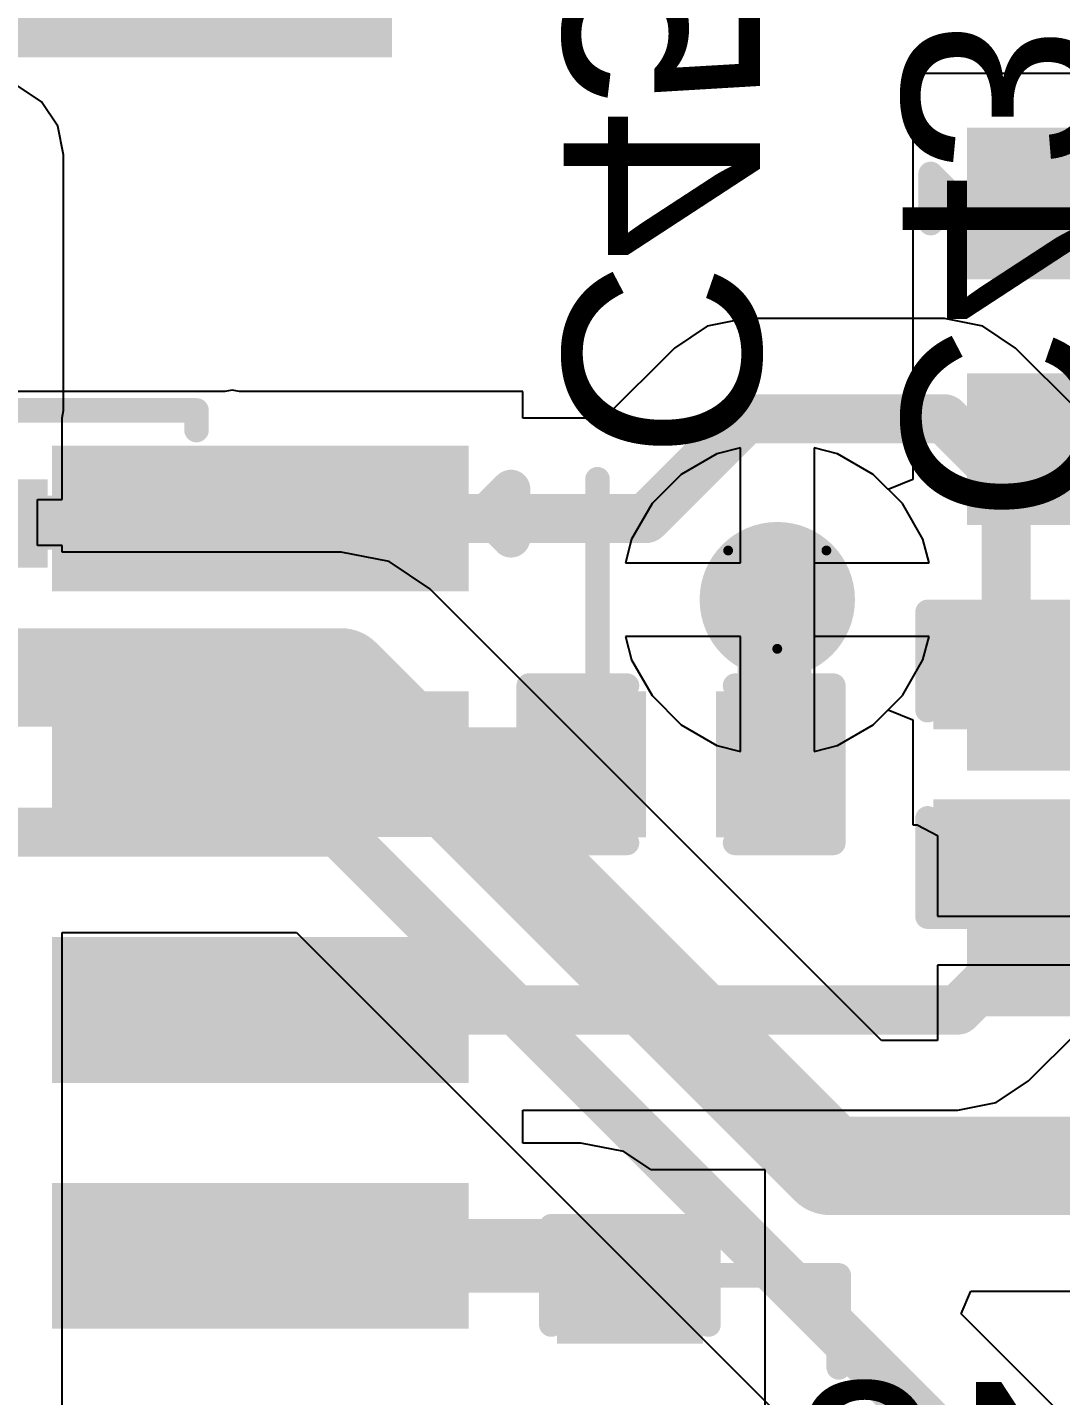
# Model space of a CAD drawing. Header units: inches. Extents: x -21 to 276, y -5 to 220.
# Drawn here: x 62.33 to 67.67, y 70.09 to 77.16 of the extents above; entities that cross this region are included whole.
import ezdxf

# ---------------------------------------------------------------- set-up
doc = ezdxf.new("R2010")
doc.units = ezdxf.units.IN
for name, color, linetype in [('Bottom Layer', 5, 'Continuous'), ('Bottom Overlay', 54, 'Continuous'), ('Bottom Paste', 16, 'Continuous'), ('Bottom Solder', 6, 'Continuous'), ('Drill Drawing', 1, 'Continuous'), ('Ground', 16, 'Continuous'), ('Power + Signal', 76, 'Continuous'), ('Top Layer', 1, 'Continuous'), ('Top Overlay', 2, 'Continuous'), ('Top Paste', 8, 'Continuous'), ('Top Solder', 216, 'Continuous'), ('Via Holes', 16, 'Continuous')]:
    doc.layers.add(name, color=color, linetype=linetype)
doc.styles.add('Arial', font='', dxfattribs={"height": 0.2})
doc.styles.get('Arial').set_extended_font_data('Arial')

# ---------------------------------------------------------------- blocks, each defined once
blk = doc.blocks.new('SOIC_16_B_56')
at = {"layer": 'Bottom Layer'}
for points in [[(-3.385, -0.36), (-1.435, -0.36), (-1.435, -0.91), (-3.385, -0.91)], [(-3.385, -1.63), (-1.435, -1.63), (-1.435, -2.18), (-3.385, -2.18)], [(-3.385, -2.9), (-1.435, -2.9), (-1.435, -3.45), (-3.385, -3.45)], [(-3.385, -4.17), (-1.435, -4.17), (-1.435, -4.72), (-3.385, -4.72)]]:
    blk.add_hatch(color=5, dxfattribs=at).paths.add_polyline_path(points)
at = {"layer": 'Bottom Overlay'}
blk.add_hatch(color=54, dxfattribs=at).paths.add_polyline_path([(-1.3111, -4.6482), (-1.0317, -4.6482), (-1.0317, -4.191), (-1.3111, -4.191)])
at = {"layer": 'Bottom Paste'}
for points in [[(-3.385, -0.36), (-1.435, -0.36), (-1.435, -0.91), (-3.385, -0.91)], [(-3.385, -1.63), (-1.435, -1.63), (-1.435, -2.18), (-3.385, -2.18)], [(-3.385, -2.9), (-1.435, -2.9), (-1.435, -3.45), (-3.385, -3.45)], [(-3.385, -4.17), (-1.435, -4.17), (-1.435, -4.72), (-3.385, -4.72)]]:
    blk.add_hatch(color=16, dxfattribs=at).paths.add_polyline_path(points)
at = {"layer": 'Bottom Solder'}
for points in [[(-3.4866, -0.2584), (-1.3334, -0.2584), (-1.3334, -1.0116), (-3.4866, -1.0116)], [(-3.4866, -1.5284), (-1.3334, -1.5284), (-1.3334, -2.2816), (-3.4866, -2.2816)], [(-3.4866, -2.7984), (-1.3334, -2.7984), (-1.3334, -3.5516), (-3.4866, -3.5516)], [(-3.4866, -4.0684), (-1.3334, -4.0684), (-1.3334, -4.8216), (-3.4866, -4.8216)]]:
    blk.add_hatch(color=6, dxfattribs=at).paths.add_polyline_path(points)
at = {"layer": 'Bottom Overlay'}
for points in [[(-3.7054, -4.3434, 0.2, 0.2, 0), (-3.7054, -4.5974, 0.2, 0.2, 0)], [(-3.5784, -4.4704, 0.2, 0.2, 0), (-3.7054, -4.3434, 0.2, 0.2, 0)], [(-3.5784, -4.4704, 0.2, 0.2, 0), (-3.7054, -4.5974, 0.2, 0.2, 0)], [(-2.0798, -4.9022, 0.127, 0.127, 0), (-2.0798, -5.0038, 0.127, 0.127, 0)], [(1.9588, -5.0038, 0.127, 0.127, 0), (-2.0798, -5.0038, 0.127, 0.127, 0)]]:
    blk.add_lwpolyline(points, format="xyseb", dxfattribs=at)
for points in [[(-3.7554, -4.3434, 0.1, 0.1, 1), (-3.6554, -4.3434, 0.1, 0.1, 1)], [(-3.7554, -4.3434, 0.1, 0.1, 1), (-3.6554, -4.3434, 0.1, 0.1, 1)], [(-3.6284, -4.4704, 0.1, 0.1, 1), (-3.5284, -4.4704, 0.1, 0.1, 1)], [(-3.6284, -4.4704, 0.1, 0.1, 1), (-3.5284, -4.4704, 0.1, 0.1, 1)], [(-3.7554, -4.5974, 0.1, 0.1, 1), (-3.6554, -4.5974, 0.1, 0.1, 1)], [(-3.7554, -4.5974, 0.1, 0.1, 1), (-3.6554, -4.5974, 0.1, 0.1, 1)], [(-2.1116, -4.9022, 0.0635, 0.0635, 1), (-2.0481, -4.9022, 0.0635, 0.0635, 1)], [(-2.1116, -5.0038, 0.0635, 0.0635, 1), (-2.0481, -5.0038, 0.0635, 0.0635, 1)], [(-2.1116, -5.0038, 0.0635, 0.0635, 1), (-2.0481, -5.0038, 0.0635, 0.0635, 1)]]:
    blk.add_lwpolyline(points, format="xyseb", close=True, dxfattribs=at)
blk = doc.blocks.new('SOIC_8__208______62')
at = {"layer": 'Top Layer'}
for points in [[(-4.41, 2.195), (-2.8, 2.195), (-2.8, 1.615), (-4.41, 1.615)], [(2.8, 2.195), (4.41, 2.195), (4.41, 1.615), (2.8, 1.615)], [(-4.41, 0.925), (-2.8, 0.925), (-2.8, 0.345), (-4.41, 0.345)], [(2.8, 0.925), (4.41, 0.925), (4.41, 0.345), (2.8, 0.345)], [(-4.41, -0.345), (-2.8, -0.345), (-2.8, -0.925), (-4.41, -0.925)], [(2.8, -0.345), (4.41, -0.345), (4.41, -0.925), (2.8, -0.925)], [(-4.41, -1.615), (-2.8, -1.615), (-2.8, -2.195), (-4.41, -2.195)], [(2.8, -1.615), (4.41, -1.615), (4.41, -2.195), (2.8, -2.195)]]:
    blk.add_hatch(color=1, dxfattribs=at).paths.add_polyline_path(points)
at = {"layer": 'Top Overlay'}
blk.add_hatch(color=2, dxfattribs=at).paths.add_polyline_path([(-2.6914, 1.6256), (-2.3358, 1.6256), (-2.3358, 2.2098), (-2.6914, 2.2098)])
at = {"layer": 'Top Paste'}
for points in [[(-4.41, 2.195), (-2.8, 2.195), (-2.8, 1.615), (-4.41, 1.615)], [(2.8, 2.195), (4.41, 2.195), (4.41, 1.615), (2.8, 1.615)], [(-4.41, 0.925), (-2.8, 0.925), (-2.8, 0.345), (-4.41, 0.345)], [(2.8, 0.925), (4.41, 0.925), (4.41, 0.345), (2.8, 0.345)], [(-4.41, -0.345), (-2.8, -0.345), (-2.8, -0.925), (-4.41, -0.925)], [(2.8, -0.345), (4.41, -0.345), (4.41, -0.925), (2.8, -0.925)], [(-4.41, -1.615), (-2.8, -1.615), (-2.8, -2.195), (-4.41, -2.195)], [(2.8, -1.615), (4.41, -1.615), (4.41, -2.195), (2.8, -2.195)]]:
    blk.add_hatch(color=8, dxfattribs=at).paths.add_polyline_path(points)
at = {"layer": 'Top Solder'}
for points in [[(-4.5116, 2.2966), (-2.6984, 2.2966), (-2.6984, 1.5134), (-4.5116, 1.5134)], [(2.6984, 2.2966), (4.5116, 2.2966), (4.5116, 1.5134), (2.6984, 1.5134)], [(-4.5116, 1.0266), (-2.6984, 1.0266), (-2.6984, 0.2434), (-4.5116, 0.2434)], [(2.6984, 1.0266), (4.5116, 1.0266), (4.5116, 0.2434), (2.6984, 0.2434)], [(-4.5116, -0.2434), (-2.6984, -0.2434), (-2.6984, -1.0266), (-4.5116, -1.0266)], [(2.6984, -0.2434), (4.5116, -0.2434), (4.5116, -1.0266), (2.6984, -1.0266)], [(-4.5116, -1.5134), (-2.6984, -1.5134), (-2.6984, -2.2966), (-4.5116, -2.2966)], [(2.6984, -1.5134), (4.5116, -1.5134), (4.5116, -2.2966), (2.6984, -2.2966)]]:
    blk.add_hatch(color=216, dxfattribs=at).paths.add_polyline_path(points)
at = {"layer": 'Top Overlay'}
for points in [[(-2.69, 2.69, 0.127, 0.127, 0), (2.69, 2.69, 0.127, 0.127, 0)], [(-4.699, 2.0574, 0.127, 0.127, 0), (-4.572, 1.9304, 0.127, 0.127, 0)], [(-4.699, 1.8034, 0.127, 0.127, 0), (-4.699, 2.0574, 0.127, 0.127, 0)], [(-4.699, 1.8034, 0.127, 0.127, 0), (-4.572, 1.9304, 0.127, 0.127, 0)], [(-2.69, -2.69, 0.127, 0.127, 0), (2.69, -2.69, 0.127, 0.127, 0)]]:
    blk.add_lwpolyline(points, format="xyseb", dxfattribs=at)
for points in [[(-2.7217, 2.69, 0.0635, 0.0635, 1), (-2.6582, 2.69, 0.0635, 0.0635, 1)], [(2.6582, 2.69, 0.0635, 0.0635, 1), (2.7217, 2.69, 0.0635, 0.0635, 1)], [(-4.7307, 2.0574, 0.0635, 0.0635, 1), (-4.6672, 2.0574, 0.0635, 0.0635, 1)], [(-4.7307, 2.0574, 0.0635, 0.0635, 1), (-4.6672, 2.0574, 0.0635, 0.0635, 1)], [(-4.6037, 1.9304, 0.0635, 0.0635, 1), (-4.5402, 1.9304, 0.0635, 0.0635, 1)], [(-4.6037, 1.9304, 0.0635, 0.0635, 1), (-4.5402, 1.9304, 0.0635, 0.0635, 1)], [(-4.7307, 1.8034, 0.0635, 0.0635, 1), (-4.6672, 1.8034, 0.0635, 0.0635, 1)], [(-4.7307, 1.8034, 0.0635, 0.0635, 1), (-4.6672, 1.8034, 0.0635, 0.0635, 1)], [(-2.7217, -2.69, 0.0635, 0.0635, 1), (-2.6582, -2.69, 0.0635, 0.0635, 1)], [(2.6582, -2.69, 0.0635, 0.0635, 1), (2.7217, -2.69, 0.0635, 0.0635, 1)]]:
    blk.add_lwpolyline(points, format="xyseb", close=True, dxfattribs=at)
blk = doc.blocks.new('SMB__B_147')
at = {"layer": 'Bottom Overlay'}
for points in [[(2.5908, 1.2438), (4.826, 1.2438), (4.826, 1.9042), (2.5908, 1.9042)], [(3.7338, -1.347), (4.826, -1.347), (4.826, 1.6502), (3.7338, 1.6502)]]:
    blk.add_hatch(color=54, dxfattribs=at).paths.add_polyline_path(points)
blk = doc.blocks.new('C___0402_B_154')
at = {"layer": 'Bottom Layer'}
for points in [[(-0.2413, 0.3175), (-0.2413, -0.3175), (-0.6985, -0.3175), (-0.6985, 0.3175)], [(0.6985, 0.3175), (0.6985, -0.3175), (0.2413, -0.3175), (0.2413, 0.3175)]]:
    blk.add_hatch(color=5, dxfattribs=at).paths.add_polyline_path(points)
at = {"layer": 'Bottom Paste'}
for points in [[(-0.2413, 0.3175), (-0.2413, -0.3175), (-0.6985, -0.3175), (-0.6985, 0.3175)], [(0.6985, 0.3175), (0.6985, -0.3175), (0.2413, -0.3175), (0.2413, 0.3175)]]:
    blk.add_hatch(color=16, dxfattribs=at).paths.add_polyline_path(points)
at = {"layer": 'Bottom Solder'}
for points in [[(-0.1813, 0.3775), (-0.1813, -0.3775), (-0.7585, -0.3775), (-0.7585, 0.3775)], [(0.7585, 0.3775), (0.7585, -0.3775), (0.1813, -0.3775), (0.1813, 0.3775)]]:
    blk.add_hatch(color=6, dxfattribs=at).paths.add_polyline_path(points)
at = {"layer": 'Bottom Overlay'}
for points in [[(-0.7874, 0.4064, 0.127, 0.127, 0), (-0.2794, 0.4064, 0.127, 0.127, 0)], [(-0.7874, -0.4064, 0.127, 0.127, 0), (-0.7874, 0.4064, 0.127, 0.127, 0)], [(0.2794, 0.4064, 0.127, 0.127, 0), (0.7874, 0.4064, 0.127, 0.127, 0)], [(0.7874, -0.4064, 0.127, 0.127, 0), (0.7874, 0.4064, 0.127, 0.127, 0)], [(-0.7874, -0.4064, 0.127, 0.127, 0), (-0.2794, -0.4064, 0.127, 0.127, 0)], [(0.2794, -0.4064, 0.127, 0.127, 0), (0.7874, -0.4064, 0.127, 0.127, 0)]]:
    blk.add_lwpolyline(points, format="xyseb", dxfattribs=at)
for points in [[(-0.8191, 0.4064, 0.0635, 0.0635, 1), (-0.7556, 0.4064, 0.0635, 0.0635, 1)], [(-0.8191, 0.4064, 0.0635, 0.0635, 1), (-0.7556, 0.4064, 0.0635, 0.0635, 1)], [(-0.3111, 0.4064, 0.0635, 0.0635, 1), (-0.2477, 0.4064, 0.0635, 0.0635, 1)], [(0.2477, 0.4064, 0.0635, 0.0635, 1), (0.3111, 0.4064, 0.0635, 0.0635, 1)], [(0.7556, 0.4064, 0.0635, 0.0635, 1), (0.8191, 0.4064, 0.0635, 0.0635, 1)], [(0.7556, 0.4064, 0.0635, 0.0635, 1), (0.8191, 0.4064, 0.0635, 0.0635, 1)], [(-0.8191, -0.4064, 0.0635, 0.0635, 1), (-0.7556, -0.4064, 0.0635, 0.0635, 1)], [(-0.8191, -0.4064, 0.0635, 0.0635, 1), (-0.7556, -0.4064, 0.0635, 0.0635, 1)], [(-0.3111, -0.4064, 0.0635, 0.0635, 1), (-0.2477, -0.4064, 0.0635, 0.0635, 1)], [(0.2477, -0.4064, 0.0635, 0.0635, 1), (0.3111, -0.4064, 0.0635, 0.0635, 1)], [(0.7556, -0.4064, 0.0635, 0.0635, 1), (0.8191, -0.4064, 0.0635, 0.0635, 1)], [(0.7556, -0.4064, 0.0635, 0.0635, 1), (0.8191, -0.4064, 0.0635, 0.0635, 1)]]:
    blk.add_lwpolyline(points, format="xyseb", close=True, dxfattribs=at)
blk = doc.blocks.new('C___0402_B_156')
at = {"layer": 'Bottom Layer'}
for points in [[(-0.2413, 0.3175), (-0.2413, -0.3175), (-0.6985, -0.3175), (-0.6985, 0.3175)], [(0.6985, 0.3175), (0.6985, -0.3175), (0.2413, -0.3175), (0.2413, 0.3175)]]:
    blk.add_hatch(color=5, dxfattribs=at).paths.add_polyline_path(points)
at = {"layer": 'Bottom Paste'}
for points in [[(-0.2413, 0.3175), (-0.2413, -0.3175), (-0.6985, -0.3175), (-0.6985, 0.3175)], [(0.6985, 0.3175), (0.6985, -0.3175), (0.2413, -0.3175), (0.2413, 0.3175)]]:
    blk.add_hatch(color=16, dxfattribs=at).paths.add_polyline_path(points)
at = {"layer": 'Bottom Solder'}
for points in [[(-0.1813, 0.3775), (-0.1813, -0.3775), (-0.7585, -0.3775), (-0.7585, 0.3775)], [(0.7585, 0.3775), (0.7585, -0.3775), (0.1813, -0.3775), (0.1813, 0.3775)]]:
    blk.add_hatch(color=6, dxfattribs=at).paths.add_polyline_path(points)
at = {"layer": 'Bottom Overlay'}
for points in [[(-0.2794, 0.4064, 0.127, 0.127, 0), (-0.7874, 0.4064, 0.127, 0.127, 0)], [(-0.7874, -0.4064, 0.127, 0.127, 0), (-0.7874, 0.4064, 0.127, 0.127, 0)], [(0.7874, 0.4064, 0.127, 0.127, 0), (0.2794, 0.4064, 0.127, 0.127, 0)], [(0.7874, -0.4064, 0.127, 0.127, 0), (0.7874, 0.4064, 0.127, 0.127, 0)], [(-0.2794, -0.4064, 0.127, 0.127, 0), (-0.7874, -0.4064, 0.127, 0.127, 0)], [(0.7874, -0.4064, 0.127, 0.127, 0), (0.2794, -0.4064, 0.127, 0.127, 0)]]:
    blk.add_lwpolyline(points, format="xyseb", dxfattribs=at)
for points in [[(-0.8191, 0.4064, 0.0635, 0.0635, 1), (-0.7556, 0.4064, 0.0635, 0.0635, 1)], [(-0.8191, 0.4064, 0.0635, 0.0635, 1), (-0.7556, 0.4064, 0.0635, 0.0635, 1)], [(-0.3111, 0.4064, 0.0635, 0.0635, 1), (-0.2477, 0.4064, 0.0635, 0.0635, 1)], [(0.2477, 0.4064, 0.0635, 0.0635, 1), (0.3111, 0.4064, 0.0635, 0.0635, 1)], [(0.7556, 0.4064, 0.0635, 0.0635, 1), (0.8191, 0.4064, 0.0635, 0.0635, 1)], [(0.7556, 0.4064, 0.0635, 0.0635, 1), (0.8191, 0.4064, 0.0635, 0.0635, 1)], [(-0.8191, -0.4064, 0.0635, 0.0635, 1), (-0.7556, -0.4064, 0.0635, 0.0635, 1)], [(-0.8191, -0.4064, 0.0635, 0.0635, 1), (-0.7556, -0.4064, 0.0635, 0.0635, 1)], [(-0.3111, -0.4064, 0.0635, 0.0635, 1), (-0.2477, -0.4064, 0.0635, 0.0635, 1)], [(0.2477, -0.4064, 0.0635, 0.0635, 1), (0.3111, -0.4064, 0.0635, 0.0635, 1)], [(0.7556, -0.4064, 0.0635, 0.0635, 1), (0.8191, -0.4064, 0.0635, 0.0635, 1)], [(0.7556, -0.4064, 0.0635, 0.0635, 1), (0.8191, -0.4064, 0.0635, 0.0635, 1)]]:
    blk.add_lwpolyline(points, format="xyseb", close=True, dxfattribs=at)
blk = doc.blocks.new('C___0402_B_157')
at = {"layer": 'Bottom Layer'}
for points in [[(-0.2413, 0.3175), (-0.2413, -0.3175), (-0.6985, -0.3175), (-0.6985, 0.3175)], [(0.6985, 0.3175), (0.6985, -0.3175), (0.2413, -0.3175), (0.2413, 0.3175)]]:
    blk.add_hatch(color=5, dxfattribs=at).paths.add_polyline_path(points)
at = {"layer": 'Bottom Paste'}
for points in [[(-0.2413, 0.3175), (-0.2413, -0.3175), (-0.6985, -0.3175), (-0.6985, 0.3175)], [(0.6985, 0.3175), (0.6985, -0.3175), (0.2413, -0.3175), (0.2413, 0.3175)]]:
    blk.add_hatch(color=16, dxfattribs=at).paths.add_polyline_path(points)
at = {"layer": 'Bottom Solder'}
for points in [[(-0.1813, 0.3775), (-0.1813, -0.3775), (-0.7585, -0.3775), (-0.7585, 0.3775)], [(0.7585, 0.3775), (0.7585, -0.3775), (0.1813, -0.3775), (0.1813, 0.3775)]]:
    blk.add_hatch(color=6, dxfattribs=at).paths.add_polyline_path(points)
at = {"layer": 'Bottom Overlay'}
for points in [[(-0.7874, -0.4064, 0.127, 0.127, 0), (-0.7874, 0.4064, 0.127, 0.127, 0)], [(-0.2794, 0.4064, 0.127, 0.127, 0), (-0.7874, 0.4064, 0.127, 0.127, 0)], [(0.7874, 0.4064, 0.127, 0.127, 0), (0.2794, 0.4064, 0.127, 0.127, 0)], [(0.7874, -0.4064, 0.127, 0.127, 0), (0.7874, 0.4064, 0.127, 0.127, 0)], [(-0.2794, -0.4064, 0.127, 0.127, 0), (-0.7874, -0.4064, 0.127, 0.127, 0)], [(0.7874, -0.4064, 0.127, 0.127, 0), (0.2794, -0.4064, 0.127, 0.127, 0)]]:
    blk.add_lwpolyline(points, format="xyseb", dxfattribs=at)
for points in [[(-0.8191, 0.4064, 0.0635, 0.0635, 1), (-0.7556, 0.4064, 0.0635, 0.0635, 1)], [(-0.8191, 0.4064, 0.0635, 0.0635, 1), (-0.7556, 0.4064, 0.0635, 0.0635, 1)], [(-0.3111, 0.4064, 0.0635, 0.0635, 1), (-0.2477, 0.4064, 0.0635, 0.0635, 1)], [(0.2477, 0.4064, 0.0635, 0.0635, 1), (0.3111, 0.4064, 0.0635, 0.0635, 1)], [(0.7556, 0.4064, 0.0635, 0.0635, 1), (0.8191, 0.4064, 0.0635, 0.0635, 1)], [(0.7556, 0.4064, 0.0635, 0.0635, 1), (0.8191, 0.4064, 0.0635, 0.0635, 1)], [(-0.8191, -0.4064, 0.0635, 0.0635, 1), (-0.7556, -0.4064, 0.0635, 0.0635, 1)], [(-0.8191, -0.4064, 0.0635, 0.0635, 1), (-0.7556, -0.4064, 0.0635, 0.0635, 1)], [(-0.3111, -0.4064, 0.0635, 0.0635, 1), (-0.2477, -0.4064, 0.0635, 0.0635, 1)], [(0.2477, -0.4064, 0.0635, 0.0635, 1), (0.3111, -0.4064, 0.0635, 0.0635, 1)], [(0.7556, -0.4064, 0.0635, 0.0635, 1), (0.8191, -0.4064, 0.0635, 0.0635, 1)], [(0.7556, -0.4064, 0.0635, 0.0635, 1), (0.8191, -0.4064, 0.0635, 0.0635, 1)]]:
    blk.add_lwpolyline(points, format="xyseb", close=True, dxfattribs=at)

msp = doc.modelspace()

# ---------------------------------------------------------------- hatches: boundary and pattern name
at = {"layer": 'Bottom Layer'}
h = msp.add_hatch(color=5, dxfattribs=at)
edge = h.paths.add_edge_path()
edge.add_arc((66.2049, 74.1988), 0.3, 0, 360)
at = {"layer": 'Bottom Solder'}
h = msp.add_hatch(color=6, dxfattribs=at)
edge = h.paths.add_edge_path()
edge.add_arc((66.2049, 74.1988), 0.4016, 0, 360)
at = {"layer": 'Ground'}
h = msp.add_hatch(color=16, dxfattribs=at)
edge = h.paths.add_edge_path()
edge.add_arc((66.2049, 74.1988), 0.3, 0, 360)
at = {"layer": 'Power + Signal'}
h = msp.add_hatch(color=76, dxfattribs=at)
edge = h.paths.add_edge_path()
edge.add_arc((66.2049, 74.1988), 0.3, 0, 360)
at = {"layer": 'Top Layer'}
h = msp.add_hatch(color=1, dxfattribs=at)
edge = h.paths.add_edge_path()
edge.add_arc((66.2049, 74.1988), 0.3, 0, 360)
at = {"layer": 'Top Solder'}
h = msp.add_hatch(color=216, dxfattribs=at)
edge = h.paths.add_edge_path()
edge.add_arc((66.2049, 74.1988), 0.4016, 0, 360)
at = {"layer": 'Via Holes'}
h = msp.add_hatch(color=7, dxfattribs=at)
edge = h.paths.add_edge_path()
edge.add_arc((66.2049, 74.1988), 0.15, 0, 360)

# ---------------------------------------------------------------- linework, layer by layer
at = {"layer": 'Bottom Layer'}
for p, q in [((65.8418, 75.6117), (65.6738, 75.4994)), ((66.04, 75.6512), (65.8418, 75.6117)), ((67.0699, 75.6512), (66.04, 75.6512)), ((67.2681, 75.6117), (67.0699, 75.6512)), ((67.4362, 75.4994), (67.2681, 75.6117)), ((65.6738, 75.4994), (65.3103, 75.136)), ((67.7546, 75.181), (67.4362, 75.4994)), ((63.3492, 75.274), (62.2579, 75.274)), ((63.387, 75.2815), (63.3492, 75.274)), ((63.4248, 75.274), (63.387, 75.2815)), ((64.8886, 75.274), (63.4248, 75.274)), ((64.8886, 75.136), (64.8886, 75.274)), ((65.3103, 75.136), (64.8886, 75.136)), ((67.5044, 71.7118), (67.7546, 71.962)), ((67.3364, 71.5995), (67.5044, 71.7118)), ((67.1381, 71.5601), (67.3364, 71.5995)), ((64.8886, 71.3907), (64.8886, 71.5601)), ((64.8886, 71.5601), (67.1381, 71.5601)), ((65.1891, 71.3907), (64.8886, 71.3907)), ((65.4121, 71.3463), (65.1891, 71.3907)), ((65.5525, 71.2525), (65.4121, 71.3463)), ((66.1416, 71.2525), (65.5525, 71.2525)), ((66.1416, 70.0333), (66.1416, 71.2525))]:
    msp.add_line(p, q, dxfattribs=at)
for points in [[(65.5248, 74.618, 0.254, 0.254, 0), (66.04, 75.1332, 0.254, 0.254, 0)], [(66.04, 75.1332, 0.254, 0.254, 0), (67.0699, 75.1332, 0.254, 0.254, 0)], [(67.0699, 75.1332, 0.254, 0.254, 0), (67.3884, 74.8147, 0.254, 0.254, 0)], [(63.387, 74.7636, 0.254, 0.254, 0), (63.5326, 74.618, 0.254, 0.254, 0)], [(67.3884, 73.8179, 0.254, 0.254, 0), (67.3884, 74.8147, 0.254, 0.254, 0)], [(63.5326, 74.618, 0.254, 0.254, 0), (65.5248, 74.618, 0.254, 0.254, 0)], [(66.191, 74.185, 0.381, 0.381, 0), (66.2049, 74.1988, 0.381, 0.381, 0)], [(66.191, 73.3618, 0.381, 0.381, 0), (66.191, 74.185, 0.381, 0.381, 0)], [(66.1772, 73.348, 0.381, 0.381, 0), (66.191, 73.3618, 0.381, 0.381, 0)], [(63.5326, 73.348, 0.381, 0.381, 0), (65.2374, 73.348, 0.381, 0.381, 0)], [(67.3884, 72.3282, 0.254, 0.254, 0), (67.3884, 72.8781, 0.254, 0.254, 0)], [(67.1381, 72.078, 0.254, 0.254, 0), (67.3884, 72.3282, 0.254, 0.254, 0)], [(63.4227, 72.1879, 0.254, 0.254, 0), (63.5326, 72.078, 0.254, 0.254, 0)], [(63.5326, 72.078, 0.254, 0.254, 0), (67.1381, 72.078, 0.254, 0.254, 0)], [(63.5326, 70.808, 0.381, 0.381, 0), (64.1093, 70.808, 0.381, 0.381, 0)], [(64.1093, 70.808, 0.381, 0.381, 0), (64.5076, 70.808, 0.381, 0.381, 0)], [(64.1093, 70.808, 0.254, 0.254, 0), (64.1943, 70.7594, 0.254, 0.254, 0)], [(64.5076, 70.808, 0.381, 0.381, 0), (65.1891, 70.808, 0.381, 0.381, 0)], [(64.4589, 70.7594, 0.254, 0.254, 0), (64.5076, 70.808, 0.254, 0.254, 0)], [(65.1891, 70.808, 0.381, 0.381, 0), (65.3161, 70.681, 0.381, 0.381, 0)], [(64.1943, 70.7594, 0.254, 0.254, 0), (64.4589, 70.7594, 0.254, 0.254, 0)], [(65.3161, 70.681, 0.381, 0.381, 0), (65.405, 70.681, 0.381, 0.381, 0)], [(65.405, 70.681, 0.381, 0.381, 0), (65.4431, 70.6429, 0.381, 0.381, 0)]]:
    msp.add_lwpolyline(points, format="xyseb", dxfattribs=at)
for points in [[(65.9765, 75.1332, 0.127, 0.127, 1), (66.1035, 75.1332, 0.127, 0.127, 1)], [(65.9765, 75.1332, 0.127, 0.127, 1), (66.1035, 75.1332, 0.127, 0.127, 1)], [(67.0064, 75.1332, 0.127, 0.127, 1), (67.1334, 75.1332, 0.127, 0.127, 1)], [(67.0064, 75.1332, 0.127, 0.127, 1), (67.1334, 75.1332, 0.127, 0.127, 1)], [(63.3235, 74.7636, 0.127, 0.127, 1), (63.4505, 74.7636, 0.127, 0.127, 1)], [(67.3249, 74.8147, 0.127, 0.127, 1), (67.4519, 74.8147, 0.127, 0.127, 1)], [(67.3249, 74.8147, 0.127, 0.127, 1), (67.4519, 74.8147, 0.127, 0.127, 1)], [(63.4691, 74.618, 0.127, 0.127, 1), (63.5961, 74.618, 0.127, 0.127, 1)], [(63.4691, 74.618, 0.127, 0.127, 1), (63.5961, 74.618, 0.127, 0.127, 1)], [(65.4613, 74.618, 0.127, 0.127, 1), (65.5883, 74.618, 0.127, 0.127, 1)], [(65.4613, 74.618, 0.127, 0.127, 1), (65.5883, 74.618, 0.127, 0.127, 1)], [(66.0958, 74.185, 0.1905, 0.1905, 1), (66.2863, 74.185, 0.1905, 0.1905, 1)], [(66.0958, 74.185, 0.1905, 0.1905, 1), (66.2863, 74.185, 0.1905, 0.1905, 1)], [(66.1096, 74.1988, 0.1905, 0.1905, 1), (66.3001, 74.1988, 0.1905, 0.1905, 1)], [(67.3249, 73.8179, 0.127, 0.127, 1), (67.4519, 73.8179, 0.127, 0.127, 1)], [(66.0958, 73.3618, 0.1905, 0.1905, 1), (66.2863, 73.3618, 0.1905, 0.1905, 1)], [(66.0958, 73.3618, 0.1905, 0.1905, 1), (66.2863, 73.3618, 0.1905, 0.1905, 1)], [(63.4373, 73.348, 0.1905, 0.1905, 1), (63.6278, 73.348, 0.1905, 0.1905, 1)], [(65.1421, 73.348, 0.1905, 0.1905, 1), (65.3326, 73.348, 0.1905, 0.1905, 1)], [(66.0819, 73.348, 0.1905, 0.1905, 1), (66.2724, 73.348, 0.1905, 0.1905, 1)], [(67.3249, 72.8781, 0.127, 0.127, 1), (67.4519, 72.8781, 0.127, 0.127, 1)], [(67.3249, 72.3282, 0.127, 0.127, 1), (67.4519, 72.3282, 0.127, 0.127, 1)], [(67.3249, 72.3282, 0.127, 0.127, 1), (67.4519, 72.3282, 0.127, 0.127, 1)], [(63.3592, 72.1879, 0.127, 0.127, 1), (63.4862, 72.1879, 0.127, 0.127, 1)], [(63.4691, 72.078, 0.127, 0.127, 1), (63.5961, 72.078, 0.127, 0.127, 1)], [(63.4691, 72.078, 0.127, 0.127, 1), (63.5961, 72.078, 0.127, 0.127, 1)], [(67.0746, 72.078, 0.127, 0.127, 1), (67.2016, 72.078, 0.127, 0.127, 1)], [(67.0746, 72.078, 0.127, 0.127, 1), (67.2016, 72.078, 0.127, 0.127, 1)], [(63.4373, 70.808, 0.1905, 0.1905, 1), (63.6278, 70.808, 0.1905, 0.1905, 1)], [(64.0141, 70.808, 0.1905, 0.1905, 1), (64.2046, 70.808, 0.1905, 0.1905, 1)], [(64.0141, 70.808, 0.1905, 0.1905, 1), (64.2046, 70.808, 0.1905, 0.1905, 1)], [(64.0458, 70.808, 0.127, 0.127, 1), (64.1728, 70.808, 0.127, 0.127, 1)], [(64.4123, 70.808, 0.1905, 0.1905, 1), (64.6028, 70.808, 0.1905, 0.1905, 1)], [(64.4123, 70.808, 0.1905, 0.1905, 1), (64.6028, 70.808, 0.1905, 0.1905, 1)], [(64.4441, 70.808, 0.127, 0.127, 1), (64.5711, 70.808, 0.127, 0.127, 1)], [(65.0938, 70.808, 0.1905, 0.1905, 1), (65.2844, 70.808, 0.1905, 0.1905, 1)], [(65.0938, 70.808, 0.1905, 0.1905, 1), (65.2844, 70.808, 0.1905, 0.1905, 1)], [(64.1308, 70.7594, 0.127, 0.127, 1), (64.2578, 70.7594, 0.127, 0.127, 1)], [(64.1308, 70.7594, 0.127, 0.127, 1), (64.2578, 70.7594, 0.127, 0.127, 1)], [(64.3954, 70.7594, 0.127, 0.127, 1), (64.5224, 70.7594, 0.127, 0.127, 1)], [(64.3954, 70.7594, 0.127, 0.127, 1), (64.5224, 70.7594, 0.127, 0.127, 1)], [(65.2208, 70.681, 0.1905, 0.1905, 1), (65.4113, 70.681, 0.1905, 0.1905, 1)], [(65.2208, 70.681, 0.1905, 0.1905, 1), (65.4113, 70.681, 0.1905, 0.1905, 1)], [(65.3097, 70.681, 0.1905, 0.1905, 1), (65.5002, 70.681, 0.1905, 0.1905, 1)], [(65.3097, 70.681, 0.1905, 0.1905, 1), (65.5002, 70.681, 0.1905, 0.1905, 1)], [(65.3478, 70.6429, 0.1905, 0.1905, 1), (65.5383, 70.6429, 0.1905, 0.1905, 1)]]:
    msp.add_lwpolyline(points, format="xyseb", close=True, dxfattribs=at)
at = {"layer": 'Bottom Overlay'}
for points in [[(65.2755, 73.7544, 0.127, 0.127, 0), (65.2755, 74.8212, 0.127, 0.127, 0)], [(65.1739, 73.7544, 0.127, 0.127, 0), (65.4279, 73.7544, 0.127, 0.127, 0)], [(65.8495, 70.7064, 0.127, 0.127, 0), (66.5226, 70.7064, 0.127, 0.127, 0)], [(66.5226, 70.231, 0.127, 0.127, 0), (66.5226, 70.7064, 0.127, 0.127, 0)]]:
    msp.add_lwpolyline(points, format="xyseb", dxfattribs=at)
for points in [[(65.2437, 74.8212, 0.0635, 0.0635, 1), (65.3072, 74.8212, 0.0635, 0.0635, 1)], [(65.1421, 73.7544, 0.0635, 0.0635, 1), (65.2056, 73.7544, 0.0635, 0.0635, 1)], [(65.2437, 73.7544, 0.0635, 0.0635, 1), (65.3072, 73.7544, 0.0635, 0.0635, 1)], [(65.3961, 73.7544, 0.0635, 0.0635, 1), (65.4596, 73.7544, 0.0635, 0.0635, 1)], [(65.8178, 70.7064, 0.0635, 0.0635, 1), (65.8812, 70.7064, 0.0635, 0.0635, 1)], [(66.4908, 70.7064, 0.0635, 0.0635, 1), (66.5543, 70.7064, 0.0635, 0.0635, 1)], [(66.4908, 70.7064, 0.0635, 0.0635, 1), (66.5543, 70.7064, 0.0635, 0.0635, 1)], [(66.4908, 70.231, 0.0635, 0.0635, 1), (66.5543, 70.231, 0.0635, 0.0635, 1)]]:
    msp.add_lwpolyline(points, format="xyseb", close=True, dxfattribs=at)
at = {"layer": 'Drill Drawing'}
for points in [[(65.9509, 74.4528, 0.0508, 0.0508, 0), (66.4589, 74.4528, 0.0508, 0.0508, 0)], [(65.9509, 74.4528, 0.0508, 0.0508, 0), (66.2049, 73.9448, 0.0508, 0.0508, 0)], [(66.2049, 73.9448, 0.0508, 0.0508, 0), (66.4589, 74.4528, 0.0508, 0.0508, 0)]]:
    msp.add_lwpolyline(points, format="xyseb", dxfattribs=at)
for points in [[(65.9382, 74.4528, 0.0254, 0.0254, 1), (65.9636, 74.4528, 0.0254, 0.0254, 1)], [(65.9382, 74.4528, 0.0254, 0.0254, 1), (65.9636, 74.4528, 0.0254, 0.0254, 1)], [(66.4462, 74.4528, 0.0254, 0.0254, 1), (66.4716, 74.4528, 0.0254, 0.0254, 1)], [(66.4462, 74.4528, 0.0254, 0.0254, 1), (66.4716, 74.4528, 0.0254, 0.0254, 1)], [(66.1922, 73.9448, 0.0254, 0.0254, 1), (66.2176, 73.9448, 0.0254, 0.0254, 1)], [(66.1922, 73.9448, 0.0254, 0.0254, 1), (66.2176, 73.9448, 0.0254, 0.0254, 1)]]:
    msp.add_lwpolyline(points, format="xyseb", close=True, dxfattribs=at)
at = {"layer": 'Ground'}
for p, q in [((66.0144, 74.9843), (65.893, 74.9518)), ((66.0144, 74.3893), (66.0144, 74.9843)), ((66.5168, 74.9518), (66.3954, 74.9843)), ((66.3954, 74.9843), (66.3954, 74.3893)), ((65.893, 74.9518), (65.7088, 74.8454)), ((66.701, 74.8454), (66.5168, 74.9518)), ((65.7088, 74.8454), (65.5583, 74.695)), ((66.8514, 74.695), (66.701, 74.8454)), ((65.5583, 74.695), (65.4519, 74.5107)), ((66.9578, 74.5107), (66.8514, 74.695)), ((65.4519, 74.5107), (65.4194, 74.3893)), ((66.9903, 74.3893), (66.9578, 74.5107)), ((65.4194, 74.3893), (66.0144, 74.3893)), ((66.3954, 74.3893), (66.9903, 74.3893)), ((66.0144, 74.0083), (65.4194, 74.0083)), ((65.4194, 74.0083), (65.4519, 73.887)), ((66.0144, 73.4134), (66.0144, 74.0083)), ((66.9903, 74.0083), (66.3954, 74.0083)), ((66.3954, 74.0083), (66.3954, 73.4134)), ((66.9578, 73.887), (66.9903, 74.0083)), ((65.4519, 73.887), (65.5583, 73.7027)), ((66.8514, 73.7027), (66.9578, 73.887)), ((65.5583, 73.7027), (65.7088, 73.5523)), ((66.701, 73.5523), (66.8514, 73.7027)), ((65.7088, 73.5523), (65.893, 73.4459)), ((66.5168, 73.4459), (66.701, 73.5523)), ((65.893, 73.4459), (66.0144, 73.4134)), ((66.3954, 73.4134), (66.5168, 73.4459))]:
    msp.add_line(p, q, dxfattribs=at)
at = {"layer": 'Power + Signal'}
for p, q in [((66.0144, 74.9843), (65.893, 74.9518)), ((66.0144, 74.3893), (66.0144, 74.9843)), ((66.5168, 74.9518), (66.3954, 74.9843)), ((66.3954, 74.9843), (66.3954, 74.3893)), ((65.893, 74.9518), (65.7088, 74.8454)), ((66.701, 74.8454), (66.5168, 74.9518)), ((65.7088, 74.8454), (65.5583, 74.695)), ((66.8514, 74.695), (66.701, 74.8454)), ((65.5583, 74.695), (65.4519, 74.5107)), ((66.9578, 74.5107), (66.8514, 74.695)), ((65.4519, 74.5107), (65.4194, 74.3893)), ((66.9903, 74.3893), (66.9578, 74.5107)), ((65.4194, 74.3893), (66.0144, 74.3893)), ((66.3954, 74.3893), (66.9903, 74.3893)), ((66.0144, 74.0083), (65.4194, 74.0083)), ((65.4194, 74.0083), (65.4519, 73.887)), ((66.0144, 73.4134), (66.0144, 74.0083)), ((66.9903, 74.0083), (66.3954, 74.0083)), ((66.3954, 74.0083), (66.3954, 73.4134)), ((66.9578, 73.887), (66.9903, 74.0083)), ((65.4519, 73.887), (65.5583, 73.7027)), ((66.8514, 73.7027), (66.9578, 73.887)), ((65.5583, 73.7027), (65.7088, 73.5523)), ((66.701, 73.5523), (66.8514, 73.7027)), ((65.7088, 73.5523), (65.893, 73.4459)), ((66.5168, 73.4459), (66.701, 73.5523)), ((65.893, 73.4459), (66.0144, 73.4134)), ((66.3954, 73.4134), (66.5168, 73.4459))]:
    msp.add_line(p, q, dxfattribs=at)
at = {"layer": 'Top Layer'}
for p, q in [((69.2779, 76.9176), (66.9059, 76.9176)), ((66.9059, 76.9176), (66.9059, 75.5757)), ((62.4013, 76.7719), (62.2752, 76.8561)), ((62.4855, 76.6459), (62.4013, 76.7719)), ((62.515, 76.4972), (62.4855, 76.6459)), ((62.515, 75.1768), (62.515, 76.4972)), ((66.9059, 75.5757), (66.9059, 74.8201)), ((62.5076, 75.1393), (62.515, 75.1768)), ((62.5076, 74.7162), (62.5076, 75.1393)), ((66.0144, 74.9843), (65.893, 74.9518)), ((66.0144, 74.3893), (66.0144, 74.9843)), ((66.5168, 74.9518), (66.3954, 74.9843)), ((66.3954, 74.9843), (66.3954, 74.1988)), ((65.893, 74.9518), (65.7088, 74.8454)), ((66.701, 74.8454), (66.5168, 74.9518)), ((65.7088, 74.8454), (65.5583, 74.695)), ((66.7789, 74.7675), (66.701, 74.8454)), ((66.9059, 74.8201), (66.7789, 74.7675)), ((62.3806, 74.4782), (62.3806, 74.7162)), ((62.3806, 74.7162), (62.5076, 74.7162)), ((65.5583, 74.695), (65.4519, 74.5107)), ((62.5076, 74.4782), (62.3806, 74.4782)), ((62.5076, 74.4446), (62.5076, 74.4782)), ((65.4519, 74.5107), (65.4194, 74.3893)), ((63.9506, 74.4446), (62.5076, 74.4446)), ((64.1984, 74.3954), (63.9506, 74.4446)), ((64.4084, 74.255), (64.1984, 74.3954)), ((65.4194, 74.3893), (66.0144, 74.3893)), ((66.7436, 71.9198), (64.4084, 74.255)), ((66.3954, 74.1988), (66.3954, 73.4134)), ((66.0144, 74.0083), (65.4194, 74.0083)), ((65.4194, 74.0083), (65.4519, 73.887)), ((66.0144, 73.4134), (66.0144, 74.0083)), ((65.4519, 73.887), (65.5583, 73.7027)), ((65.5583, 73.7027), (65.7088, 73.5523)), ((66.701, 73.5523), (66.7789, 73.6302)), ((66.7789, 73.6302), (66.9059, 73.5776)), ((65.7088, 73.5523), (65.893, 73.4459)), ((66.5168, 73.4459), (66.701, 73.5523)), ((66.9059, 73.5776), (66.9059, 73.0357)), ((65.893, 73.4459), (66.0144, 73.4134)), ((66.3954, 73.4134), (66.5168, 73.4459)), ((66.9059, 73.0357), (66.9287, 73.0357)), ((66.9287, 73.0357), (67.0329, 72.9806)), ((67.0329, 72.9806), (67.0329, 72.5636)), ((67.0329, 72.5636), (68.0919, 72.5636)), ((62.5076, 71.5162), (62.5076, 72.4793)), ((62.5076, 72.4793), (63.7196, 72.4793)), ((63.7196, 72.4793), (67.0195, 69.1794)), ((68.0919, 72.3096), (67.0329, 72.3096)), ((67.0329, 72.3096), (67.0329, 71.9198)), ((67.0329, 71.9198), (66.7436, 71.9198)), ((62.5076, 70.7162), (62.5076, 71.5162)), ((62.5076, 69.9162), (62.5076, 70.7162)), ((67.1563, 70.5076), (67.2049, 70.625)), ((67.2049, 70.625), (69.596, 70.625)), ((71.2731, 66.3908), (67.1563, 70.5076))]:
    msp.add_line(p, q, dxfattribs=at)
for points in [[(62.9132, 74.5972, 0.254, 0.254, 0), (62.992, 74.676, 0.254, 0.254, 0)], [(61.1266, 74.5972, 0.2794, 0.2794, 0), (62.9132, 74.5972, 0.2794, 0.2794, 0)], [(61.1266, 73.7972, 0.508, 0.508, 0), (63.9506, 73.7972, 0.508, 0.508, 0)], [(63.9506, 73.7972, 0.508, 0.508, 0), (66.4754, 71.2724, 0.508, 0.508, 0)], [(61.1266, 72.9972, 0.254, 0.254, 0), (63.9342, 72.9972, 0.254, 0.254, 0)], [(63.9342, 72.9972, 0.254, 0.254, 0), (71.2216, 65.7098, 0.254, 0.254, 0)], [(66.4754, 71.2724, 0.508, 0.508, 0), (69.596, 71.2724, 0.508, 0.508, 0)]]:
    msp.add_lwpolyline(points, format="xyseb", dxfattribs=at)
for points in [[(62.9285, 74.676, 0.127, 0.127, 1), (63.0555, 74.676, 0.127, 0.127, 1)], [(62.8434, 74.5972, 0.1397, 0.1397, 1), (62.9831, 74.5972, 0.1397, 0.1397, 1)], [(62.8497, 74.5972, 0.127, 0.127, 1), (62.9767, 74.5972, 0.127, 0.127, 1)], [(63.8236, 73.7972, 0.254, 0.254, 1), (64.0776, 73.7972, 0.254, 0.254, 1)], [(63.8236, 73.7972, 0.254, 0.254, 1), (64.0776, 73.7972, 0.254, 0.254, 1)], [(63.8707, 72.9972, 0.127, 0.127, 1), (63.9977, 72.9972, 0.127, 0.127, 1)], [(63.8707, 72.9972, 0.127, 0.127, 1), (63.9977, 72.9972, 0.127, 0.127, 1)], [(66.3484, 71.2724, 0.254, 0.254, 1), (66.6024, 71.2724, 0.254, 0.254, 1)], [(66.3484, 71.2724, 0.254, 0.254, 1), (66.6024, 71.2724, 0.254, 0.254, 1)]]:
    msp.add_lwpolyline(points, format="xyseb", close=True, dxfattribs=at)

# ---------------------------------------------------------------- block references
for name, p, rotation in [('SMB__B_147', (62.3084, 81.828), 270), ('SOIC_16_B_56', (61.1226, 70.173), 180), ('C___0402_B_156', (67.3884, 73.348), 270), ('C___0402_B_157', (65.4431, 70.173), 270)]:
    msp.add_blockref(name, p, dxfattribs=dict(rotation=rotation))
for name, p in [('SOIC_8__208______62', (71.6969, 74.3416)), ('C___0402_B_154', (65.7073, 73.348))]:
    msp.add_blockref(name, p)

# ---------------------------------------------------------------- texts
at = {"layer": 'Bottom Overlay', "style": 'Arial', "text_generation_flag": 2}
for s, p in [('C45', (65.1004, 74.922)), ('C43', (66.853, 74.5918))]:
    msp.add_text(s, height=1.016, rotation=270, dxfattribs=at).set_placement(p)
msp.add_text('C42', height=1.016, dxfattribs=at).set_placement((68.8674, 69.139))

doc.saveas('drawing.dxf')
